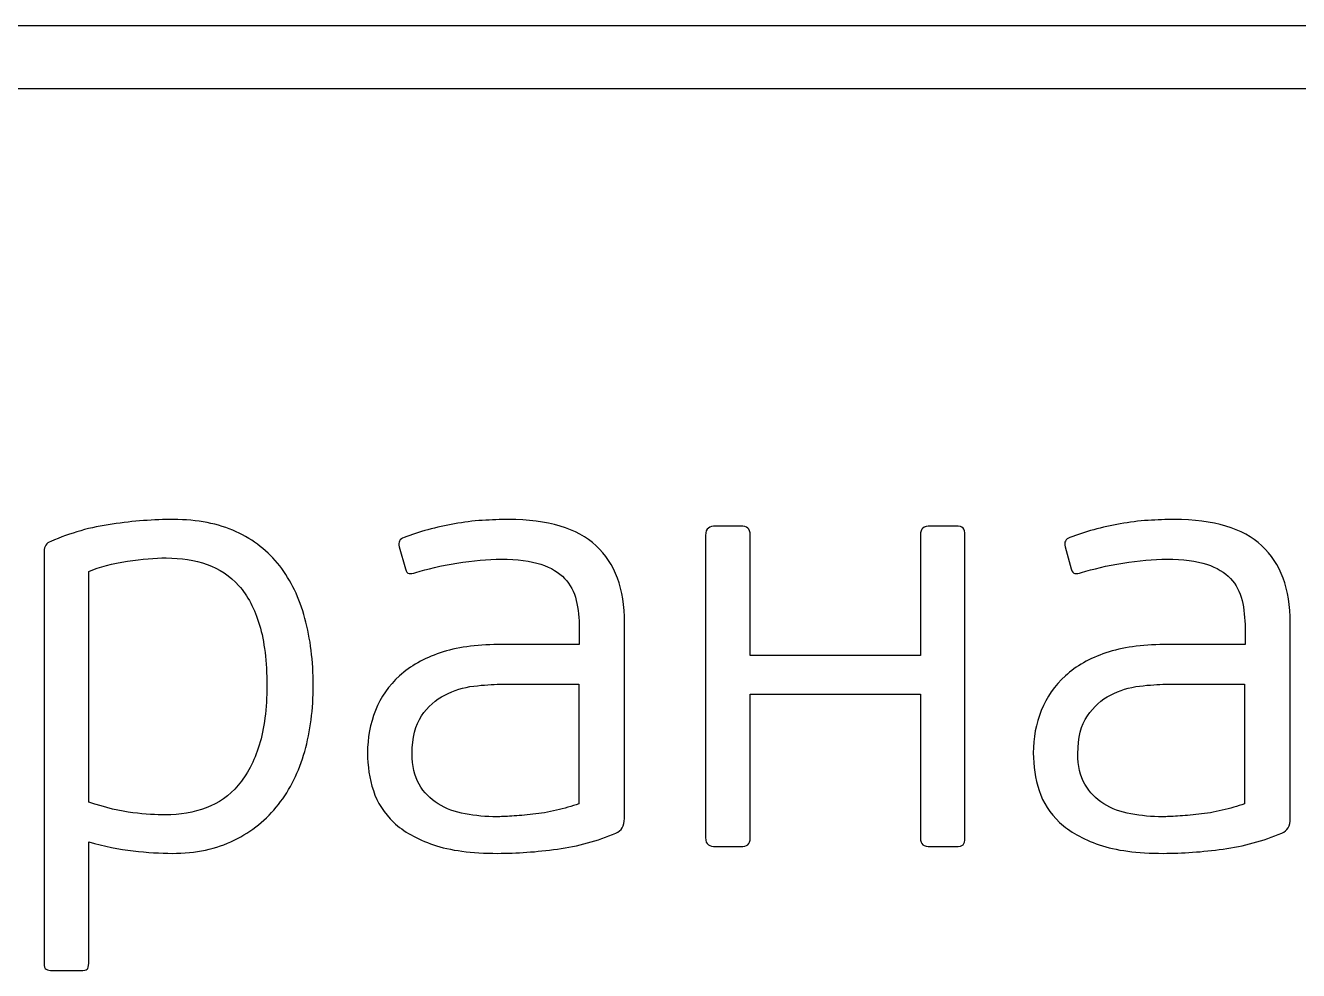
# Model space of a CAD drawing. Header units: centimetres. Extents: x -21.3 to 21.2, y -15.2 to 14.8.
# Drawn here: x -13.0283 to -12.5512, y -4.2957 to -3.9415 of the extents above; entities that cross this region are included whole.
import ezdxf

# ---------------------------------------------------------------- set-up
doc = ezdxf.new("R2010")
doc.units = ezdxf.units.CM
doc.header["$MEASUREMENT"] = 0
doc.layers.add('layer 1', color=7, linetype='Continuous')

msp = doc.modelspace()

# ---------------------------------------------------------------- linework, layer by layer
at = {"layer": 'layer 1', "color": 29}
for points, knots in [([(-17.7515, -3.96525), (-17.7515, -3.96525), (-10.82877, -3.96525), (-10.82877, -3.96525), (-10.82877, -3.96525), (-10.82877, -3.96525), (-10.82877, -3.94149), (-10.82877, -3.94149), (-10.82877, -3.94149), (-10.82877, -3.94149), (-17.7515, -3.94149), (-17.7515, -3.94149), (-17.7515, -3.94149), (-17.7515, -3.94149), (-17.7515, -3.96525), (-17.7515, -3.96525)], [0, 0, 0, 0, 0.2, 0.2, 0.2, 0.2, 0.4, 0.4, 0.4, 0.4, 0.6, 0.6, 0.6, 0.6, 1, 1, 1, 1]), ([(-12.92048, -4.18884), (-12.92048, -4.19769), (-12.92155, -4.20592), (-12.92369, -4.21355), (-12.92369, -4.21355), (-12.92582, -4.22117), (-12.9291, -4.2278), (-12.93352, -4.23344), (-12.93352, -4.23344), (-12.93794, -4.23909), (-12.94347, -4.24355), (-12.9501, -4.24682), (-12.9501, -4.24682), (-12.95674, -4.2501), (-12.96448, -4.25174), (-12.97332, -4.25174), (-12.97332, -4.25174), (-12.97774, -4.25174), (-12.98262, -4.25144), (-12.98796, -4.25083), (-12.98796, -4.25083), (-12.99329, -4.25022), (-12.99886, -4.24907), (-13.00465, -4.2474), (-13.00465, -4.2474), (-13.00465, -4.2474), (-13.00465, -4.29291), (-13.00465, -4.29291), (-13.00465, -4.29291), (-13.00465, -4.29413), (-13.00485, -4.29489), (-13.00522, -4.2952), (-13.00522, -4.2952), (-13.00561, -4.2955), (-13.00641, -4.29566), (-13.00763, -4.29566), (-13.00763, -4.29566), (-13.00763, -4.29566), (-13.01815, -4.29566), (-13.01815, -4.29566), (-13.01815, -4.29566), (-13.01922, -4.29566), (-13.02002, -4.2955), (-13.02055, -4.2952), (-13.02055, -4.2952), (-13.02108, -4.29489), (-13.02135, -4.29413), (-13.02135, -4.29291), (-13.02135, -4.29291), (-13.02135, -4.29291), (-13.02135, -4.13852), (-13.02135, -4.13852), (-13.02135, -4.13852), (-13.02135, -4.1367), (-13.02051, -4.13547), (-13.01883, -4.13486), (-13.01883, -4.13486), (-13.01152, -4.13166), (-13.00386, -4.12949), (-12.99585, -4.12835), (-12.99585, -4.12835), (-12.98784, -4.1272), (-12.98018, -4.12663), (-12.97286, -4.12663), (-12.97286, -4.12663), (-12.96387, -4.12663), (-12.95605, -4.12815), (-12.94942, -4.13121), (-12.94942, -4.13121), (-12.94278, -4.13425), (-12.93733, -4.13852), (-12.93306, -4.14401), (-12.93306, -4.14401), (-12.9288, -4.1495), (-12.92563, -4.15606), (-12.92357, -4.16368), (-12.92357, -4.16368), (-12.92152, -4.17131), (-12.92048, -4.17969), (-12.92048, -4.18884)], [0, 0, 0, 0, 0.047619, 0.047619, 0.047619, 0.047619, 0.095238, 0.095238, 0.095238, 0.095238, 0.142857, 0.142857, 0.142857, 0.142857, 0.190476, 0.190476, 0.190476, 0.190476, 0.238095, 0.238095, 0.238095, 0.238095, 0.285714, 0.285714, 0.285714, 0.285714, 0.333333, 0.333333, 0.333333, 0.333333, 0.380952, 0.380952, 0.380952, 0.380952, 0.428571, 0.428571, 0.428571, 0.428571, 0.47619, 0.47619, 0.47619, 0.47619, 0.52381, 0.52381, 0.52381, 0.52381, 0.571429, 0.571429, 0.571429, 0.571429, 0.619048, 0.619048, 0.619048, 0.619048, 0.666667, 0.666667, 0.666667, 0.666667, 0.714286, 0.714286, 0.714286, 0.714286, 0.761905, 0.761905, 0.761905, 0.761905, 0.809524, 0.809524, 0.809524, 0.809524, 0.857143, 0.857143, 0.857143, 0.857143, 0.904762, 0.904762, 0.904762, 0.904762, 1, 1, 1, 1]), ([(-12.80383, -4.2387), (-12.80383, -4.24145), (-12.8049, -4.24328), (-12.80704, -4.24419), (-12.80704, -4.24419), (-12.8139, -4.24709), (-12.82122, -4.24907), (-12.82899, -4.25014), (-12.82899, -4.25014), (-12.83677, -4.25121), (-12.84424, -4.25174), (-12.85141, -4.25174), (-12.85141, -4.25174), (-12.86117, -4.25174), (-12.86917, -4.25068), (-12.87543, -4.24854), (-12.87543, -4.24854), (-12.88167, -4.24641), (-12.88663, -4.24358), (-12.89029, -4.24015), (-12.89029, -4.24015), (-12.89395, -4.23672), (-12.8965, -4.23276), (-12.89795, -4.22822), (-12.89795, -4.22822), (-12.8994, -4.22372), (-12.90013, -4.219), (-12.90013, -4.21412), (-12.90013, -4.21412), (-12.90013, -4.20847), (-12.89913, -4.20314), (-12.89716, -4.19818), (-12.89716, -4.19818), (-12.89517, -4.19319), (-12.89216, -4.18888), (-12.88812, -4.18522), (-12.88812, -4.18522), (-12.88408, -4.18156), (-12.87901, -4.17866), (-12.87291, -4.1766), (-12.87291, -4.1766), (-12.86681, -4.17455), (-12.85957, -4.17352), (-12.85118, -4.17352), (-12.85118, -4.17352), (-12.85118, -4.17352), (-12.82076, -4.17352), (-12.82076, -4.17352), (-12.82076, -4.17352), (-12.82076, -4.17352), (-12.82076, -4.16742), (-12.82076, -4.16742), (-12.82076, -4.16742), (-12.82076, -4.16368), (-12.82114, -4.16018), (-12.8219, -4.15693), (-12.8219, -4.15693), (-12.82267, -4.15369), (-12.82412, -4.15095), (-12.82625, -4.1487), (-12.82625, -4.1487), (-12.82838, -4.14645), (-12.83136, -4.1447), (-12.83517, -4.1434), (-12.83517, -4.1434), (-12.83898, -4.14214), (-12.84394, -4.1415), (-12.85004, -4.1415), (-12.85004, -4.1415), (-12.85507, -4.1415), (-12.86059, -4.14199), (-12.86662, -4.14298), (-12.86662, -4.14298), (-12.87264, -4.14398), (-12.87779, -4.14516), (-12.88206, -4.14653), (-12.88206, -4.14653), (-12.88312, -4.14684), (-12.88396, -4.14695), (-12.88457, -4.14687), (-12.88457, -4.14687), (-12.88518, -4.14679), (-12.88564, -4.14622), (-12.88595, -4.14516), (-12.88595, -4.14516), (-12.88595, -4.14516), (-12.88823, -4.13685), (-12.88823, -4.13685), (-12.88823, -4.13685), (-12.88869, -4.13513), (-12.88808, -4.13399), (-12.8864, -4.13338), (-12.8864, -4.13338), (-12.88366, -4.13227), (-12.88069, -4.13132), (-12.87748, -4.13048), (-12.87748, -4.13048), (-12.87428, -4.1296), (-12.87096, -4.12888), (-12.86753, -4.12827), (-12.86753, -4.12827), (-12.8641, -4.12762), (-12.86064, -4.1272), (-12.85713, -4.12697), (-12.85713, -4.12697), (-12.85362, -4.12674), (-12.85034, -4.12663), (-12.84729, -4.12663), (-12.84729, -4.12663), (-12.8325, -4.12663), (-12.82156, -4.12991), (-12.81447, -4.13647), (-12.81447, -4.13647), (-12.80738, -4.14302), (-12.80383, -4.15263), (-12.80383, -4.16528), (-12.80383, -4.16528), (-12.80383, -4.16528), (-12.80383, -4.2387), (-12.80383, -4.2387)], [0, 0, 0, 0, 0.032258, 0.032258, 0.032258, 0.032258, 0.064516, 0.064516, 0.064516, 0.064516, 0.096774, 0.096774, 0.096774, 0.096774, 0.129032, 0.129032, 0.129032, 0.129032, 0.16129, 0.16129, 0.16129, 0.16129, 0.193548, 0.193548, 0.193548, 0.193548, 0.225806, 0.225806, 0.225806, 0.225806, 0.258065, 0.258065, 0.258065, 0.258065, 0.290323, 0.290323, 0.290323, 0.290323, 0.322581, 0.322581, 0.322581, 0.322581, 0.354839, 0.354839, 0.354839, 0.354839, 0.387097, 0.387097, 0.387097, 0.387097, 0.419355, 0.419355, 0.419355, 0.419355, 0.451613, 0.451613, 0.451613, 0.451613, 0.483871, 0.483871, 0.483871, 0.483871, 0.516129, 0.516129, 0.516129, 0.516129, 0.548387, 0.548387, 0.548387, 0.548387, 0.580645, 0.580645, 0.580645, 0.580645, 0.612903, 0.612903, 0.612903, 0.612903, 0.645161, 0.645161, 0.645161, 0.645161, 0.677419, 0.677419, 0.677419, 0.677419, 0.709677, 0.709677, 0.709677, 0.709677, 0.741935, 0.741935, 0.741935, 0.741935, 0.774194, 0.774194, 0.774194, 0.774194, 0.806452, 0.806452, 0.806452, 0.806452, 0.83871, 0.83871, 0.83871, 0.83871, 0.870968, 0.870968, 0.870968, 0.870968, 0.903226, 0.903226, 0.903226, 0.903226, 0.935484, 0.935484, 0.935484, 0.935484, 1, 1, 1, 1]), ([(-12.55429, -4.2387), (-12.55429, -4.24145), (-12.55536, -4.24328), (-12.5575, -4.24419), (-12.5575, -4.24419), (-12.56436, -4.24709), (-12.57168, -4.24907), (-12.57946, -4.25014), (-12.57946, -4.25014), (-12.58723, -4.25121), (-12.5947, -4.25174), (-12.60187, -4.25174), (-12.60187, -4.25174), (-12.61163, -4.25174), (-12.61963, -4.25068), (-12.62589, -4.24854), (-12.62589, -4.24854), (-12.63213, -4.24641), (-12.63709, -4.24358), (-12.64075, -4.24015), (-12.64075, -4.24015), (-12.64441, -4.23672), (-12.64697, -4.23276), (-12.64841, -4.22822), (-12.64841, -4.22822), (-12.64986, -4.22372), (-12.65059, -4.219), (-12.65059, -4.21412), (-12.65059, -4.21412), (-12.65059, -4.20847), (-12.6496, -4.20314), (-12.64762, -4.19818), (-12.64762, -4.19818), (-12.64563, -4.19319), (-12.64262, -4.18888), (-12.63858, -4.18522), (-12.63858, -4.18522), (-12.63454, -4.18156), (-12.62947, -4.17866), (-12.62337, -4.1766), (-12.62337, -4.1766), (-12.61727, -4.17455), (-12.61003, -4.17352), (-12.60164, -4.17352), (-12.60164, -4.17352), (-12.60164, -4.17352), (-12.57122, -4.17352), (-12.57122, -4.17352), (-12.57122, -4.17352), (-12.57122, -4.17352), (-12.57122, -4.16742), (-12.57122, -4.16742), (-12.57122, -4.16742), (-12.57122, -4.16368), (-12.5716, -4.16018), (-12.57236, -4.15693), (-12.57236, -4.15693), (-12.57313, -4.15369), (-12.57458, -4.15095), (-12.57671, -4.1487), (-12.57671, -4.1487), (-12.57884, -4.14645), (-12.58182, -4.1447), (-12.58563, -4.1434), (-12.58563, -4.1434), (-12.58944, -4.14214), (-12.5944, -4.1415), (-12.6005, -4.1415), (-12.6005, -4.1415), (-12.60553, -4.1415), (-12.61106, -4.14199), (-12.61708, -4.14298), (-12.61708, -4.14298), (-12.6231, -4.14398), (-12.62825, -4.14516), (-12.63252, -4.14653), (-12.63252, -4.14653), (-12.63358, -4.14684), (-12.63442, -4.14695), (-12.63503, -4.14687), (-12.63503, -4.14687), (-12.63564, -4.14679), (-12.6361, -4.14622), (-12.63641, -4.14516), (-12.63641, -4.14516), (-12.63641, -4.14516), (-12.63869, -4.13685), (-12.63869, -4.13685), (-12.63869, -4.13685), (-12.63915, -4.13513), (-12.63854, -4.13399), (-12.63687, -4.13338), (-12.63687, -4.13338), (-12.63412, -4.13227), (-12.63115, -4.13132), (-12.62794, -4.13048), (-12.62794, -4.13048), (-12.62474, -4.1296), (-12.62142, -4.12888), (-12.618, -4.12827), (-12.618, -4.12827), (-12.61456, -4.12762), (-12.6111, -4.1272), (-12.60759, -4.12697), (-12.60759, -4.12697), (-12.60408, -4.12674), (-12.6008, -4.12663), (-12.59775, -4.12663), (-12.59775, -4.12663), (-12.58296, -4.12663), (-12.57202, -4.12991), (-12.56493, -4.13647), (-12.56493, -4.13647), (-12.55784, -4.14302), (-12.55429, -4.15263), (-12.55429, -4.16528), (-12.55429, -4.16528), (-12.55429, -4.16528), (-12.55429, -4.2387), (-12.55429, -4.2387)], [0, 0, 0, 0, 0.032258, 0.032258, 0.032258, 0.032258, 0.064516, 0.064516, 0.064516, 0.064516, 0.096774, 0.096774, 0.096774, 0.096774, 0.129032, 0.129032, 0.129032, 0.129032, 0.16129, 0.16129, 0.16129, 0.16129, 0.193548, 0.193548, 0.193548, 0.193548, 0.225806, 0.225806, 0.225806, 0.225806, 0.258065, 0.258065, 0.258065, 0.258065, 0.290323, 0.290323, 0.290323, 0.290323, 0.322581, 0.322581, 0.322581, 0.322581, 0.354839, 0.354839, 0.354839, 0.354839, 0.387097, 0.387097, 0.387097, 0.387097, 0.419355, 0.419355, 0.419355, 0.419355, 0.451613, 0.451613, 0.451613, 0.451613, 0.483871, 0.483871, 0.483871, 0.483871, 0.516129, 0.516129, 0.516129, 0.516129, 0.548387, 0.548387, 0.548387, 0.548387, 0.580645, 0.580645, 0.580645, 0.580645, 0.612903, 0.612903, 0.612903, 0.612903, 0.645161, 0.645161, 0.645161, 0.645161, 0.677419, 0.677419, 0.677419, 0.677419, 0.709677, 0.709677, 0.709677, 0.709677, 0.741935, 0.741935, 0.741935, 0.741935, 0.774194, 0.774194, 0.774194, 0.774194, 0.806452, 0.806452, 0.806452, 0.806452, 0.83871, 0.83871, 0.83871, 0.83871, 0.870968, 0.870968, 0.870968, 0.870968, 0.903226, 0.903226, 0.903226, 0.903226, 0.935484, 0.935484, 0.935484, 0.935484, 1, 1, 1, 1]), ([(-12.75671, -4.2458), (-12.75671, -4.24717), (-12.75702, -4.24808), (-12.75763, -4.24854), (-12.75763, -4.24854), (-12.7582, -4.249), (-12.75911, -4.24923), (-12.76034, -4.24923), (-12.76034, -4.24923), (-12.76034, -4.24923), (-12.76956, -4.24923), (-12.76956, -4.24923), (-12.76956, -4.24923), (-12.77078, -4.24923), (-12.77173, -4.249), (-12.77238, -4.24854), (-12.77238, -4.24854), (-12.77307, -4.24808), (-12.77341, -4.24717), (-12.77341, -4.2458), (-12.77341, -4.2458), (-12.77341, -4.2458), (-12.77341, -4.13257), (-12.77341, -4.13257), (-12.77341, -4.13257), (-12.77341, -4.13121), (-12.77307, -4.13029), (-12.77238, -4.12983), (-12.77238, -4.12983), (-12.77173, -4.12937), (-12.77078, -4.12915), (-12.76956, -4.12915), (-12.76956, -4.12915), (-12.76956, -4.12915), (-12.76034, -4.12915), (-12.76034, -4.12915), (-12.76034, -4.12915), (-12.75911, -4.12915), (-12.7582, -4.12937), (-12.75763, -4.12983), (-12.75763, -4.12983), (-12.75702, -4.13029), (-12.75671, -4.13121), (-12.75671, -4.13257), (-12.75671, -4.13257), (-12.75671, -4.13257), (-12.75671, -4.17764), (-12.75671, -4.17764), (-12.75671, -4.17764), (-12.75671, -4.17764), (-12.6929, -4.17764), (-12.6929, -4.17764), (-12.6929, -4.17764), (-12.6929, -4.17764), (-12.6929, -4.13257), (-12.6929, -4.13257), (-12.6929, -4.13257), (-12.6929, -4.13121), (-12.6926, -4.13029), (-12.69199, -4.12983), (-12.69199, -4.12983), (-12.69134, -4.12937), (-12.69042, -4.12915), (-12.6892, -4.12915), (-12.6892, -4.12915), (-12.6892, -4.12915), (-12.67967, -4.12915), (-12.67967, -4.12915), (-12.67967, -4.12915), (-12.6783, -4.12915), (-12.67734, -4.12937), (-12.67689, -4.12983), (-12.67689, -4.12983), (-12.67643, -4.13029), (-12.6762, -4.13121), (-12.6762, -4.13257), (-12.6762, -4.13257), (-12.6762, -4.13257), (-12.6762, -4.2458), (-12.6762, -4.2458), (-12.6762, -4.2458), (-12.6762, -4.24717), (-12.67643, -4.24808), (-12.67689, -4.24854), (-12.67689, -4.24854), (-12.67734, -4.249), (-12.6783, -4.24923), (-12.67967, -4.24923), (-12.67967, -4.24923), (-12.67967, -4.24923), (-12.6892, -4.24923), (-12.6892, -4.24923), (-12.6892, -4.24923), (-12.69042, -4.24923), (-12.69134, -4.249), (-12.69199, -4.24854), (-12.69199, -4.24854), (-12.6926, -4.24808), (-12.6929, -4.24717), (-12.6929, -4.2458), (-12.6929, -4.2458), (-12.6929, -4.2458), (-12.6929, -4.19205), (-12.6929, -4.19205), (-12.6929, -4.19205), (-12.6929, -4.19205), (-12.75671, -4.19205), (-12.75671, -4.19205), (-12.75671, -4.19205), (-12.75671, -4.19205), (-12.75671, -4.2458), (-12.75671, -4.2458)], [0, 0, 0, 0, 0.034483, 0.034483, 0.034483, 0.034483, 0.068966, 0.068966, 0.068966, 0.068966, 0.103448, 0.103448, 0.103448, 0.103448, 0.137931, 0.137931, 0.137931, 0.137931, 0.172414, 0.172414, 0.172414, 0.172414, 0.206897, 0.206897, 0.206897, 0.206897, 0.241379, 0.241379, 0.241379, 0.241379, 0.275862, 0.275862, 0.275862, 0.275862, 0.310345, 0.310345, 0.310345, 0.310345, 0.344828, 0.344828, 0.344828, 0.344828, 0.37931, 0.37931, 0.37931, 0.37931, 0.413793, 0.413793, 0.413793, 0.413793, 0.448276, 0.448276, 0.448276, 0.448276, 0.482759, 0.482759, 0.482759, 0.482759, 0.517241, 0.517241, 0.517241, 0.517241, 0.551724, 0.551724, 0.551724, 0.551724, 0.586207, 0.586207, 0.586207, 0.586207, 0.62069, 0.62069, 0.62069, 0.62069, 0.655172, 0.655172, 0.655172, 0.655172, 0.689655, 0.689655, 0.689655, 0.689655, 0.724138, 0.724138, 0.724138, 0.724138, 0.758621, 0.758621, 0.758621, 0.758621, 0.793103, 0.793103, 0.793103, 0.793103, 0.827586, 0.827586, 0.827586, 0.827586, 0.862069, 0.862069, 0.862069, 0.862069, 0.896552, 0.896552, 0.896552, 0.896552, 0.931034, 0.931034, 0.931034, 0.931034, 1, 1, 1, 1]), ([(-12.93787, -4.18884), (-12.93787, -4.17984), (-12.93878, -4.1723), (-12.94061, -4.1662), (-12.94061, -4.1662), (-12.94244, -4.1601), (-12.94504, -4.15518), (-12.94839, -4.15144), (-12.94839, -4.15144), (-12.95174, -4.14771), (-12.95571, -4.14504), (-12.96028, -4.14344), (-12.96028, -4.14344), (-12.96486, -4.14184), (-12.96997, -4.14104), (-12.97561, -4.14104), (-12.97561, -4.14104), (-12.97972, -4.14104), (-12.98456, -4.14146), (-12.99013, -4.1423), (-12.99013, -4.1423), (-12.9957, -4.14314), (-13.00054, -4.14439), (-13.00465, -4.14607), (-13.00465, -4.14607), (-13.00465, -4.14607), (-13.00465, -4.23253), (-13.00465, -4.23253), (-13.00465, -4.23253), (-12.99825, -4.23467), (-12.99272, -4.236), (-12.98807, -4.23653), (-12.98807, -4.23653), (-12.98342, -4.23707), (-12.97934, -4.23733), (-12.97584, -4.23733), (-12.97584, -4.23733), (-12.97035, -4.23733), (-12.96528, -4.23646), (-12.96063, -4.2347), (-12.96063, -4.2347), (-12.95597, -4.23295), (-12.95197, -4.23013), (-12.94862, -4.22624), (-12.94862, -4.22624), (-12.94526, -4.22235), (-12.94263, -4.21732), (-12.94073, -4.21114), (-12.94073, -4.21114), (-12.93882, -4.20497), (-12.93787, -4.19753), (-12.93787, -4.18884)], [0, 0, 0, 0, 0.071429, 0.071429, 0.071429, 0.071429, 0.142857, 0.142857, 0.142857, 0.142857, 0.214286, 0.214286, 0.214286, 0.214286, 0.285714, 0.285714, 0.285714, 0.285714, 0.357143, 0.357143, 0.357143, 0.357143, 0.428571, 0.428571, 0.428571, 0.428571, 0.5, 0.5, 0.5, 0.5, 0.571429, 0.571429, 0.571429, 0.571429, 0.642857, 0.642857, 0.642857, 0.642857, 0.714286, 0.714286, 0.714286, 0.714286, 0.785714, 0.785714, 0.785714, 0.785714, 0.857143, 0.857143, 0.857143, 0.857143, 1, 1, 1, 1]), ([(-12.82099, -4.18839), (-12.82099, -4.18839), (-12.85049, -4.18839), (-12.85049, -4.18839), (-12.85049, -4.18839), (-12.85324, -4.18839), (-12.85651, -4.18862), (-12.86033, -4.18907), (-12.86033, -4.18907), (-12.86414, -4.18953), (-12.86776, -4.19064), (-12.87119, -4.19243), (-12.87119, -4.19243), (-12.87462, -4.19418), (-12.87752, -4.19677), (-12.87988, -4.2002), (-12.87988, -4.2002), (-12.88225, -4.20367), (-12.88343, -4.20836), (-12.88343, -4.21434), (-12.88343, -4.21434), (-12.88343, -4.21896), (-12.88255, -4.22277), (-12.8808, -4.22582), (-12.8808, -4.22582), (-12.87904, -4.22891), (-12.87668, -4.23135), (-12.87371, -4.23318), (-12.87371, -4.23318), (-12.87073, -4.23505), (-12.86734, -4.2363), (-12.86353, -4.23699), (-12.86353, -4.23699), (-12.85972, -4.23768), (-12.85575, -4.23802), (-12.85164, -4.23802), (-12.85164, -4.23802), (-12.85027, -4.23802), (-12.84839, -4.23794), (-12.84603, -4.23779), (-12.84603, -4.23779), (-12.84367, -4.23764), (-12.84104, -4.23741), (-12.83814, -4.2371), (-12.83814, -4.2371), (-12.83524, -4.2368), (-12.83231, -4.2363), (-12.82934, -4.23562), (-12.82934, -4.23562), (-12.82636, -4.23493), (-12.82358, -4.23413), (-12.82099, -4.23318), (-12.82099, -4.23318), (-12.82099, -4.23318), (-12.82099, -4.18839), (-12.82099, -4.18839)], [0, 0, 0, 0, 0.066667, 0.066667, 0.066667, 0.066667, 0.133333, 0.133333, 0.133333, 0.133333, 0.2, 0.2, 0.2, 0.2, 0.266667, 0.266667, 0.266667, 0.266667, 0.333333, 0.333333, 0.333333, 0.333333, 0.4, 0.4, 0.4, 0.4, 0.466667, 0.466667, 0.466667, 0.466667, 0.533333, 0.533333, 0.533333, 0.533333, 0.6, 0.6, 0.6, 0.6, 0.666667, 0.666667, 0.666667, 0.666667, 0.733333, 0.733333, 0.733333, 0.733333, 0.8, 0.8, 0.8, 0.8, 0.866667, 0.866667, 0.866667, 0.866667, 1, 1, 1, 1]), ([(-12.57145, -4.18839), (-12.57145, -4.18839), (-12.60095, -4.18839), (-12.60095, -4.18839), (-12.60095, -4.18839), (-12.6037, -4.18839), (-12.60698, -4.18862), (-12.61079, -4.18907), (-12.61079, -4.18907), (-12.6146, -4.18953), (-12.61822, -4.19064), (-12.62165, -4.19243), (-12.62165, -4.19243), (-12.62508, -4.19418), (-12.62798, -4.19677), (-12.63034, -4.2002), (-12.63034, -4.2002), (-12.63271, -4.20367), (-12.63389, -4.20836), (-12.63389, -4.21434), (-12.63389, -4.21434), (-12.63389, -4.21896), (-12.63301, -4.22277), (-12.63126, -4.22582), (-12.63126, -4.22582), (-12.6295, -4.22891), (-12.62714, -4.23135), (-12.62417, -4.23318), (-12.62417, -4.23318), (-12.6212, -4.23505), (-12.6178, -4.2363), (-12.61399, -4.23699), (-12.61399, -4.23699), (-12.61018, -4.23768), (-12.60621, -4.23802), (-12.6021, -4.23802), (-12.6021, -4.23802), (-12.60073, -4.23802), (-12.59886, -4.23794), (-12.59649, -4.23779), (-12.59649, -4.23779), (-12.59413, -4.23764), (-12.5915, -4.23741), (-12.5886, -4.2371), (-12.5886, -4.2371), (-12.5857, -4.2368), (-12.58277, -4.2363), (-12.5798, -4.23562), (-12.5798, -4.23562), (-12.57682, -4.23493), (-12.57404, -4.23413), (-12.57145, -4.23318), (-12.57145, -4.23318), (-12.57145, -4.23318), (-12.57145, -4.18839), (-12.57145, -4.18839)], [0, 0, 0, 0, 0.066667, 0.066667, 0.066667, 0.066667, 0.133333, 0.133333, 0.133333, 0.133333, 0.2, 0.2, 0.2, 0.2, 0.266667, 0.266667, 0.266667, 0.266667, 0.333333, 0.333333, 0.333333, 0.333333, 0.4, 0.4, 0.4, 0.4, 0.466667, 0.466667, 0.466667, 0.466667, 0.533333, 0.533333, 0.533333, 0.533333, 0.6, 0.6, 0.6, 0.6, 0.666667, 0.666667, 0.666667, 0.666667, 0.733333, 0.733333, 0.733333, 0.733333, 0.8, 0.8, 0.8, 0.8, 0.866667, 0.866667, 0.866667, 0.866667, 1, 1, 1, 1])]:
    msp.add_open_spline(points, degree=3, knots=knots, dxfattribs=at)

doc.saveas('drawing.dxf')
